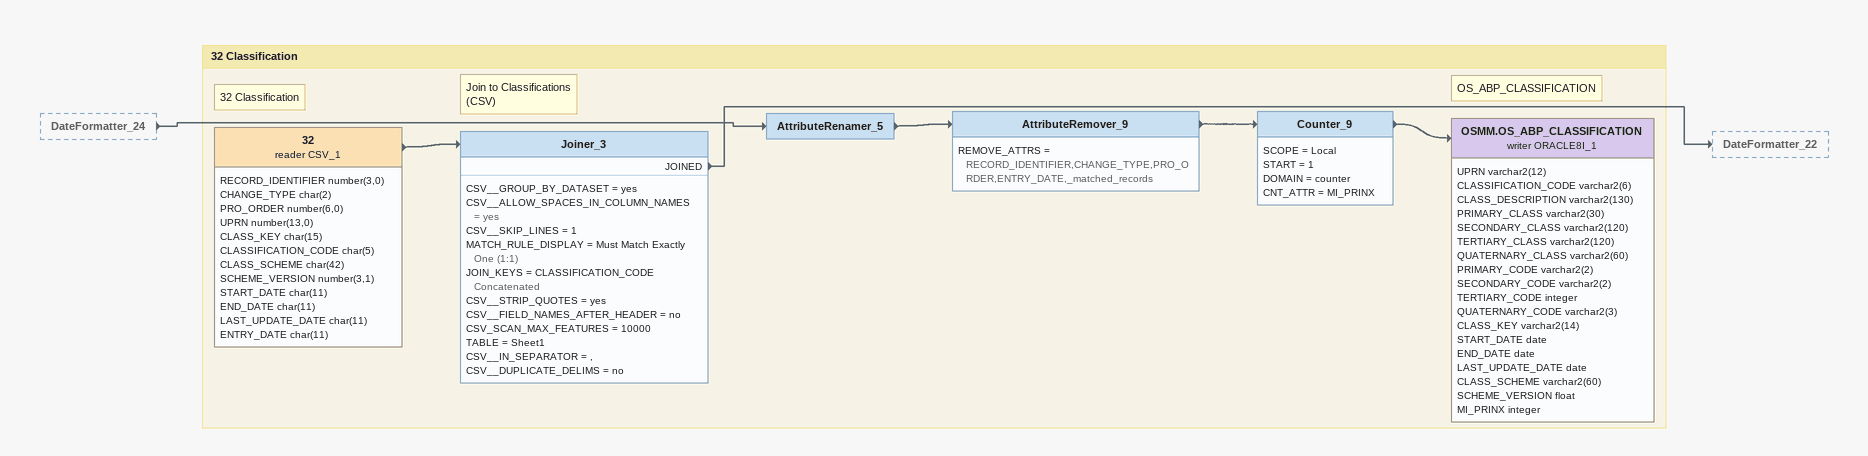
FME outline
DateFormatter_24 [outside]
    -> AttributeRenamer_5

Bookmark: 32 Classification
Note: 32 Classification
32 (reader CSV_1)
    attributes: RECORD_IDENTIFIER number(3,0), CHANGE_TYPE char(2), PRO_ORDER number(6,0), UPRN number(13,0), CLASS_KEY char(15), CLASSIFICATION_CODE char(5), CLASS_SCHEME char(42), SCHEME_VERSION number(3,1), START_DATE char(11), END_DATE char(11), LAST_UPDATE_DATE char(11), ENTRY_DATE char(11)
    -> Joiner_3
Note: Join to Classifications / (CSV)
Joiner_3
    CSV__GROUP_BY_DATASET = yes
    CSV__ALLOW_SPACES_IN_COLUMN_NAMES = yes
    CSV__SKIP_LINES = 1
    MATCH_RULE_DISPLAY = Must Match Exactly One (1:1)
    JOIN_KEYS = CLASSIFICATION_CODE Concatenated
    CSV__STRIP_QUOTES = yes
    CSV__FIELD_NAMES_AFTER_HEADER = no
    CSV_SCAN_MAX_FEATURES = 10000
    TABLE = Sheet1
    CSV__IN_SEPARATOR = ,
    CSV__DUPLICATE_DELIMS = no
    JOINED -> DateFormatter_22
AttributeRenamer_5
    -> AttributeRemover_9
AttributeRemover_9
    REMOVE_ATTRS = RECORD_IDENTIFIER,CHANGE_TYPE,PRO_ORDER,ENTRY_DATE,_matched_records
    -> Counter_9
Counter_9
    SCOPE = Local
    START = 1
    DOMAIN = counter
    CNT_ATTR = MI_PRINX
    -> OSMM.OS_ABP_CLASSIFICATION (writer ORACLE8I_1)
Note: OS_ABP_CLASSIFICATION
OSMM.OS_ABP_CLASSIFICATION (writer ORACLE8I_1)
    attributes: UPRN varchar2(12), CLASSIFICATION_CODE varchar2(6), CLASS_DESCRIPTION varchar2(130), PRIMARY_CLASS varchar2(30), SECONDARY_CLASS varchar2(120), TERTIARY_CLASS varchar2(120), QUATERNARY_CLASS varchar2(60), PRIMARY_CODE varchar2(2), SECONDARY_CODE varchar2(2), TERTIARY_CODE integer, QUATERNARY_CODE varchar2(3), CLASS_KEY varchar2(14), START_DATE date, END_DATE date, LAST_UPDATE_DATE date, CLASS_SCHEME varchar2(60), SCHEME_VERSION float, MI_PRINX integer
